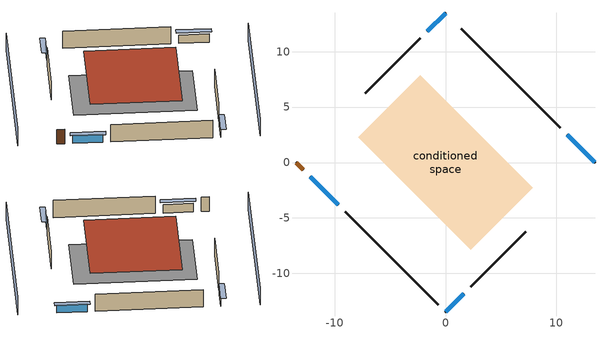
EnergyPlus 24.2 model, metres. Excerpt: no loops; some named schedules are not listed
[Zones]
conditioned space
 floor foundation (Slab1 construction): -7.88,2.26 -2.26,7.88 7.88,-2.26 2.26,-7.88 z0
 wall outside (AdiabaticWallConstruction 1): -13.49,0 -12.84,-0.65 z0:2.03
 wall outside (AdiabaticWallConstruction): 13.49,0 11,2.49 / -12.19,-1.3 -9.69,-3.8 z0:1.19; 0,-13.49 1.64,-11.85 / 0,13.49 -1.64,11.85 z0:1.01
 wall outside (Wall1 construction): 10.34,3.15 1.42,12.07 z0:2.44
 wall outside (Wall2 construction): 2.3,-11.19 7.25,-6.24 z0:2.44
 wall outside (Wall3 construction): -9.04,-4.45 -0.66,-12.83 z0:2.44
 wall outside (Wall4 construction): -2.3,11.19 -7.25,6.24 z0:2.44
 window (WindowConstruction): 13.49,0 11,2.49 z0:1.19
 window (WindowConstruction 1): 0,-13.49 1.64,-11.85 z0:1.01
 window (WindowConstruction 2): -12.18,-1.3 -9.69,-3.8 z0:1.19
 window (WindowConstruction 3): 0,13.49 -1.64,11.85 z0:1.01
 door (Door): -13.49,0 -12.84,-0.65 z0:2.03
 roof outside (Roof1 construction): 0,7.55 -7.55,0 0,-7.55 7.55,0 z2.44
shading: 3.23,-16.72 16.72,-3.23 / -3.23,16.72 -16.72,3.23 z0:2.44; 10.78,2.71 13.7,-0.22 14.13,0.22 11.21,3.14 z1.49; 1.85,-11.63 -0.22,-13.7 0.22,-14.13 2.29,-12.06 z1.31; -9.48,-4.01 -12.4,-1.09 -12.83,-1.52 -9.91,-4.44 z1.49; -1.85,11.63 0.22,13.7 -0.22,14.13 -2.29,12.06 z1.31
[Building]
Building 1: Terrain=Suburbs
[Site:Location]
Portland Intl Arpt_OR: Latitude {deg}=45.59; Longitude {deg}=-122.6; Time Zone {hr}=-8; Elevation {m}=33; Keep Site Location Information=Yes
[Site:GroundTemperature:Shallow]
10.2558, 8.96328, 8.85977, 9.47314, 11.9355, 14.3863, 16.5111, 17.8571, 17.9714, 16.8767, 14.8061, 12.4304
[Site:WaterMainsTemperature]
Calculation Method=Schedule; Temperature Schedule=mains temperature schedule
[Material] Roughness=Rough; Thermal Absorptance=0.9
Name | Thickness {m} | Conductivity {W/m-K} | Density {kg/m3} | Specific Heat {J/kg-K} | Solar Absorptance | Visible Absorptance
asphalt or fiberglass shingles | 0.00635 | 0.162714 | 1121.4 | 1465.45 | 0.85 | 0.85
concrete 4.0 in. | 0.1016 | 1.803125 | 2242.8 | 837.4 | 0.7 | 0.7
door material | 0.04445 | 0.0612267 | 512.64 | 1214.23 | 0.7 | 0.7
floor covering | 0.0127 | 0.0450781 | 54.468 | 1339.84 | 0.9 | 0.9
furniture material conditioned space 1 | 0.1524 | 0.115458 | 640.8 | 1214.23 | 0.6 | 0.6
gypsum board | 0.0127 | 0.160291 | 801 | 837.4 | 0.6 | 0.6
osb sheathing 0.5 in. | 0.0127 | 0.115458 | 512.64 | 1214.23 | 0.7 | 0.7
osb sheathing 0.75 in. | 0.01905 | 0.115458 | 512.64 | 1214.23 | 0.7 | 0.7
roof rigid ins | 0.103632 | 0.029427 | 32.04 | 1214.23 | 0.7 | 0.7
roof stud and cavity | 0.2032 | 0.0828465 | 78.34581 | 1123.46 | 0.7 | 0.7
wall rigid ins | 0.512978 | 0.029427 | 32.04 | 1214.23 | 0.7 | 0.7
wall stud and cavity | 0.1397 | 0.550994 | 139.0536 | 1170.24 | 0.7 | 0.7
wall stud and cavity 1 | 0.0889 | 0.380278 | 52.3479 | 1209.89 | 0.7 | 0.7
wall stud and cavity 2 | 0.0889 | 0.391764 | 83.0341 | 1211.67 | 0.7 | 0.7
wood siding | 0.0254 | 0.102417 | 544.68 | 1172.36 | 0.85 | 0.85
wood siding 1; wood siding 2 | 0.0254 | 0.102417 | 544.68 | 1172.36 | 0.7 | 0.7
[WindowMaterial:SimpleGlazingSystem]
WindowMaterial: U-Factor {W/m2-K}=4.31528; Solar Heat Gain Coefficient=0.67
[Construction]
AdiabaticWallConstruction: wood siding 1, wall rigid ins, wall stud and cavity 1, gypsum board
AdiabaticWallConstruction 1: wood siding 2, wall rigid ins, wall stud and cavity 1, gypsum board
Door: door material
furniture construction conditioned space 1: furniture material conditioned space 1
PartitionWallConstruction: gypsum board, wall stud and cavity 2, gypsum board
Roof1 construction: asphalt or fiberglass shingles, roof rigid ins, osb sheathing 0.75 in., roof stud and cavity, gypsum board
Slab1 construction: concrete 4.0 in., floor covering
Wall1 construction; Wall2 construction; Wall3 construction; Wall4 construction: wood siding, osb sheathing 0.5 in., wall stud and cavity, gypsum board
WindowConstruction; WindowConstruction 1; WindowConstruction 2; WindowConstruction 3: WindowMaterial
[Zone]
conditioned space: Multiplier=1; Volume {m3}=278.185; Part of Total Floor Area=Yes
[Space]
conditioned space 1: Zone=conditioned space; Volume {m3}=278.185
[SurfaceProperty:ExposedFoundationPerimeter]
Slab1: Exposed Perimeter Calculation Method=TotalExposedPerimeter; Total Exposed Perimeter {m}=44.59224
[SurfaceProperty:IncidentSolarMultiplier] Incident Solar Multiplier=1; Incident Solar Multiplier Schedule=trans schedule winter=0.85 summer=0.7
Window1; Window2; Window3; Window4
[InternalMass] Zone or ZoneList=conditioned space; Space or SpaceList=conditioned space 1
Name | Construction | Surface Area {m2}
furniture mass conditioned space 1 | furniture construction conditioned space 1 | 45.63397
partition wall mass | PartitionWallConstruction | 114.085
[Lights]
interior lighting: Zone or ZoneList or Space or SpaceList=conditioned space 1; Schedule=lighting_interior; Design Level Calculation Method=LightingLevel; Lighting Level {W}=185.245; Return Air Fraction=0; Fraction Radiant=0.6; Fraction Visible=0.2; Fraction Replaceable=1
[People]
occupants: Zone or ZoneList or Space or SpaceList=conditioned space 1; Number of People Schedule=occupants; Number of People Calculation Method=People; Number of People=9; Fraction Radiant=0.314171; Sensible Heat Fraction=0.56303; Activity Level Schedule=occupants activity schedule; Carbon Dioxide Generation Rate {m3/s-W}=0; Enable ASHRAE 55 Comfort Warnings=No; Mean Radiant Temperature Calculation Type=EnclosureAveraged
[ElectricEquipment] Zone or ZoneList or Space or SpaceList=conditioned space 1; Design Level Calculation Method=EquipmentLevel
Name | Schedule | Design Level {W} | Fraction Latent | Fraction Radiant | Fraction Lost
ceiling fan | ceiling_fan | 18.3033 | 0 | 0.558 | 0
clothes dryer | clothes_dryer | 1590.06 | 0.015 | 0.081 | 0.85
clothes washer | clothes_washer | 243.344 | 0.03 | 0.162 | 0.7
cooking range | cooking_range | 63.4984 | 0.16 | 0.384 | 0.2
dishwasher | dishwasher | 234.337 | 0.3 | 0.18 | 0.4
fridge | fridge schedule | 78.8413 | 0 | 0.6 | 0
fridge 1 | fridge schedule 1 | 80.4475 | 0 | 0.6 | 0
mech vent bath fan 0 | mech vent bath fan 0 schedule | 30 | 0 | 0 | 1
mech vent house fan | mech vent house fan schedule | 0 | 0 | 0 | 1
mech vent house fan cfis | mech vent house fan cfis schedule | 0 | 0 | 0 | 0
mech vent range fan 0 | mech vent range fan 0 schedule | 30 | 0 | 0 | 1
misc plug loads | plug_loads_other | 293.901 | 0.021 | 0.558 | 0.049
misc tv | plug_loads_tv | 402.189 | 0 | 0.6 | 0
whole house fan | Always On Discrete | 0 | 0 | 0 | 1
[OtherEquipment] Zone or ZoneList or Space or SpaceList=conditioned space 1; Design Level Calculation Method=EquipmentLevel
Name | Fuel Type | Schedule | Design Level {W} | Fraction Latent | Fraction Radiant | Fraction Lost
clothes dryer 1 | Electricity | clothes_dryer | 0 | 0.015 | 0.081 | 0.85
cooking range 1 | NaturalGas | cooking_range | 1860.95 | 0.16 | 0.384 | 0.2
general water use latent | None | general water use schedule | 173.399 | 1 | 0 | 0
general water use sensible | None | general water use schedule | -170.892 | 0 | 0.6 | 0
mech vent house fan latent load; water heater lat | None | Always On Discrete | 0 | 1 | 0 | 0
mech vent house fan sensible load; water heater sens | None | Always On Discrete | 0 | 0 | 0 | 0
water heater energy adjustment1 | Electricity | Always On Discrete | 0.01 | 0 | 0 | 1
[ZoneInfiltration:DesignFlowRate] Zone or ZoneList or Space or SpaceList=conditioned space 1; Schedule=Always On Discrete; Design Flow Rate Calculation Method=Flow/Zone; Design Flow Rate {m3/s}=0
infil flow; natural vent flow; whole house fan flow
[AvailabilityManager:Scheduled]
central ac and furnace airloop Availability Manager: Schedule=Always On Discrete
[WaterUse:Equipment]
dishwasher: Peak Flow Rate {m3/s}=3.49286e-06; Flow Rate Fraction Schedule=hot_water_dishwasher
[Foundation:Kiva]
Foundation Kiva 1: Initial Indoor Air Temperature {C}=18.3333; Wall Height Above Grade {m}=0.1016; Wall Depth Below Slab {m}=0.2032
[Foundation:Kiva:Settings]
Soil Conductivity {W/m-K}=1.3848; Soil Density {kg/m3}=1842.3; Soil Specific Heat {J/kg-K}=418.7; Ground Solar Absorptivity=0.9; Ground Thermal Absorptivity=0.9; Ground Surface Roughness {m}=0.03; Far-Field Width {m}=40; Deep-Ground Boundary Condition=ZeroFlux; Deep-Ground Depth {m}=40; Minimum Cell Dimension {m}=0.2; Maximum Cell Growth Coefficient=3; Simulation Timestep=Timestep
[Exterior:Lights]
exterior lighting: Schedule=exterior lighting schedule; Design Level {W}=6.19068
[EnergyManagementSystem:GlobalVariable]
central_ac_and_furnace_airloop_Fan_RTF
infil_program_Qfan
infil_program_Qinf
natural_vent_program_Qnv
natural_vent_program_Qwhf
[EnergyManagementSystem:Sensor]
Name | Output:Variable or Output:Meter Index Key | Output:Variable or Output:Meter
airflow_gain | infil flow | Infiltration Sensible Heat Gain Energy
airflow_gain_1 | natural vent flow | Infiltration Sensible Heat Gain Energy
airflow_gain_2 | whole house fan flow | Infiltration Sensible Heat Gain Energy
airflow_loss | infil flow | Infiltration Sensible Heat Loss Energy
airflow_loss_1 | natural vent flow | Infiltration Sensible Heat Loss Energy
airflow_loss_2 | whole house fan flow | Infiltration Sensible Heat Loss Energy
clg_load_cond |  | Cooling:EnergyTransfer:Zone:CONDITIONED SPACE
clg_sp_s; clg_sp_s_1 | cooling setpoint | Schedule Value
clothes_dryer_exhaust_0_sch_s | clothes_dryer | Schedule Value
cool_season | cooling season schedule | Schedule Value
htg_load_cond |  | Heating:EnergyTransfer:Zone:CONDITIONED SPACE
htg_sp_s; htg_sp_s_1 | heating setpoint | Schedule Value
ig_ee_conv | ceiling fan | Electric Equipment Convective Heating Energy
ig_ee_conv_1 | clothes dryer | Electric Equipment Convective Heating Energy
ig_ee_conv_3 | cooking range | Electric Equipment Convective Heating Energy
ig_ee_conv_4 | dishwasher | Electric Equipment Convective Heating Energy
ig_ee_conv_5 | fridge | Electric Equipment Convective Heating Energy
ig_ee_conv_6 | fridge 1 | Electric Equipment Convective Heating Energy
ig_ee_conv_7 | misc plug loads | Electric Equipment Convective Heating Energy
ig_ee_conv_8 | misc tv | Electric Equipment Convective Heating Energy
ig_ee_conv_9 | whole house fan | Electric Equipment Convective Heating Energy
ig_ee_rad | ceiling fan | Electric Equipment Radiant Heating Energy
ig_ee_rad_1 | clothes dryer | Electric Equipment Radiant Heating Energy
ig_ee_rad_3 | cooking range | Electric Equipment Radiant Heating Energy
ig_ee_rad_4 | dishwasher | Electric Equipment Radiant Heating Energy
ig_ee_rad_5 | fridge | Electric Equipment Radiant Heating Energy
ig_ee_rad_6 | fridge 1 | Electric Equipment Radiant Heating Energy
ig_ee_rad_7 | misc plug loads | Electric Equipment Radiant Heating Energy
ig_ee_rad_8 | misc tv | Electric Equipment Radiant Heating Energy
ig_ee_rad_9 | whole house fan | Electric Equipment Radiant Heating Energy
ig_lgt_conv | interior lighting | Lights Convective Heating Energy
ig_lgt_rad | interior lighting | Lights Radiant Heating Energy
ig_lgt_vis | interior lighting | Lights Visible Radiation Heating Energy
ig_oe_conv | clothes dryer 1 | Other Equipment Convective Heating Energy
ig_oe_conv_1 | cooking range 1 | Other Equipment Convective Heating Energy
ig_oe_conv_2 | general water use latent | Other Equipment Convective Heating Energy
ig_oe_conv_3 | general water use sensible | Other Equipment Convective Heating Energy
ig_oe_conv_4 | water heater energy adjustment1 | Other Equipment Convective Heating Energy
ig_oe_conv_5 | water heater lat | Other Equipment Convective Heating Energy
ig_oe_conv_6 | water heater sens | Other Equipment Convective Heating Energy
ig_oe_rad | clothes dryer 1 | Other Equipment Radiant Heating Energy
ig_oe_rad_1 | cooking range 1 | Other Equipment Radiant Heating Energy
ig_oe_rad_2 | general water use latent | Other Equipment Radiant Heating Energy
ig_oe_rad_3 | general water use sensible | Other Equipment Radiant Heating Energy
ig_oe_rad_4 | water heater energy adjustment1 | Other Equipment Radiant Heating Energy
ig_oe_rad_5 | water heater lat | Other Equipment Radiant Heating Energy
ig_oe_rad_6 | water heater sens | Other Equipment Radiant Heating Energy
ig_ppl_conv | occupants | People Convective Heating Energy
ig_ppl_rad | occupants | People Radiant Heating Energy
im_conv | furniture mass conditioned space 1 | Surface Inside Face Convection Heat Gain Energy
im_conv_1 | partition wall mass | Surface Inside Face Convection Heat Gain Energy
im_ig | furniture mass conditioned space 1 | Surface Inside Face Internal Gains Radiation Heat Gain Energy
im_ig_1 | partition wall mass | Surface Inside Face Internal Gains Radiation Heat Gain Energy
im_lgt | furniture mass conditioned space 1 | Surface Inside Face Lights Radiation Heat Gain Energy
im_lgt_1 | partition wall mass | Surface Inside Face Lights Radiation Heat Gain Energy
im_sol | furniture mass conditioned space 1 | Surface Inside Face Solar Radiation Heat Gain Energy
im_sol_1 | partition wall mass | Surface Inside Face Solar Radiation Heat Gain Energy
im_surf | furniture mass conditioned space 1 | Surface Inside Face Net Surface Thermal Radiation Heat Gain Energy
im_surf_1 | partition wall mass | Surface Inside Face Net Surface Thermal Radiation Heat Gain Energy
mech_vent_bath_fan_0_sch_s | mech vent bath fan 0 schedule | Schedule Value
mech_vent_range_fan_0_sch_s | mech vent range fan 0 schedule | Schedule Value
mv_conv | mech vent bath fan 0 | Electric Equipment Convective Heating Energy
mv_conv_1 | mech vent house fan | Electric Equipment Convective Heating Energy
mv_conv_2 | mech vent house fan cfis | Electric Equipment Convective Heating Energy
mv_conv_3 | mech vent range fan 0 | Electric Equipment Convective Heating Energy
mv_conv_4 | mech vent house fan latent load | Other Equipment Convective Heating Energy
mv_conv_5 | mech vent house fan sensible load | Other Equipment Convective Heating Energy
mv_rad | mech vent bath fan 0 | Electric Equipment Radiant Heating Energy
mv_rad_1 | mech vent house fan | Electric Equipment Radiant Heating Energy
mv_rad_2 | mech vent house fan cfis | Electric Equipment Radiant Heating Energy
mv_rad_3 | mech vent range fan 0 | Electric Equipment Radiant Heating Energy
mv_rad_4 | mech vent house fan latent load | Other Equipment Radiant Heating Energy
mv_rad_5 | mech vent house fan sensible load | Other Equipment Radiant Heating Energy
natural_vent_s | natural vent schedule | Schedule Value
out_pb_s |  | Site Outdoor Air Barometric Pressure
out_wt_s |  | Site Outdoor Air Humidity Ratio
site_vw_s |  | Site Wind Speed
ss_back_out | Window1 | Surface Window Shortwave from Zone Back Out Window Heat Transfer Rate
ss_back_out_1 | Window2 | Surface Window Shortwave from Zone Back Out Window Heat Transfer Rate
ss_back_out_2 | Window3 | Surface Window Shortwave from Zone Back Out Window Heat Transfer Rate
ss_back_out_3 | Window4 | Surface Window Shortwave from Zone Back Out Window Heat Transfer Rate
ss_conv | Door1 | Surface Inside Face Convection Heat Gain Energy
ss_conv_1 | Window1 | Surface Inside Face Convection Heat Gain Energy
ss_conv_2 | Window2 | Surface Inside Face Convection Heat Gain Energy
ss_conv_3 | Window3 | Surface Inside Face Convection Heat Gain Energy
ss_conv_4 | Window4 | Surface Inside Face Convection Heat Gain Energy
ss_ig | Door1 | Surface Inside Face Internal Gains Radiation Heat Gain Energy
ss_ig_1 | Window1 | Surface Inside Face Internal Gains Radiation Heat Gain Energy
ss_ig_2 | Window2 | Surface Inside Face Internal Gains Radiation Heat Gain Energy
ss_ig_3 | Window3 | Surface Inside Face Internal Gains Radiation Heat Gain Energy
ss_ig_4 | Window4 | Surface Inside Face Internal Gains Radiation Heat Gain Energy
ss_lgt | Door1 | Surface Inside Face Lights Radiation Heat Gain Energy
ss_sol | Door1 | Surface Inside Face Solar Radiation Heat Gain Energy
ss_surf | Door1 | Surface Inside Face Net Surface Thermal Radiation Heat Gain Energy
ss_surf_1 | Window1 | Surface Inside Face Net Surface Thermal Radiation Heat Gain Energy
ss_surf_2 | Window2 | Surface Inside Face Net Surface Thermal Radiation Heat Gain Energy
ss_surf_3 | Window3 | Surface Inside Face Net Surface Thermal Radiation Heat Gain Energy
ss_surf_4 | Window4 | Surface Inside Face Net Surface Thermal Radiation Heat Gain Energy
ss_trans_in | Window1 | Surface Window Transmitted Solar Radiation Rate
ss_trans_in_1 | Window2 | Surface Window Transmitted Solar Radiation Rate
ss_trans_in_2 | Window3 | Surface Window Transmitted Solar Radiation Rate
ss_trans_in_3 | Window4 | Surface Window Transmitted Solar Radiation Rate
ss_trans_out | Window1 | Surface Inside Face Initial Transmitted Diffuse Transmitted Out Window Solar Radiation Rate
ss_trans_out_1 | Window2 | Surface Inside Face Initial Transmitted Diffuse Transmitted Out Window Solar Radiation Rate
ss_trans_out_2 | Window3 | Surface Inside Face Initial Transmitted Diffuse Transmitted Out Window Solar Radiation Rate
ss_trans_out_3 | Window4 | Surface Inside Face Initial Transmitted Diffuse Transmitted Out Window Solar Radiation Rate
s_conv | Roof1 | Surface Inside Face Convection Heat Gain Energy
s_conv_1 | Slab1 | Surface Inside Face Convection Heat Gain Energy
s_conv_2 | Wall1 | Surface Inside Face Convection Heat Gain Energy
s_conv_3 | Wall2 | Surface Inside Face Convection Heat Gain Energy
s_conv_4 | Wall3 | Surface Inside Face Convection Heat Gain Energy
s_conv_5 | Wall4 | Surface Inside Face Convection Heat Gain Energy
s_ig | Roof1 | Surface Inside Face Internal Gains Radiation Heat Gain Energy
s_ig_1 | Slab1 | Surface Inside Face Internal Gains Radiation Heat Gain Energy
s_ig_2 | Wall1 | Surface Inside Face Internal Gains Radiation Heat Gain Energy
s_ig_3 | Wall2 | Surface Inside Face Internal Gains Radiation Heat Gain Energy
s_ig_4 | Wall3 | Surface Inside Face Internal Gains Radiation Heat Gain Energy
s_ig_5 | Wall4 | Surface Inside Face Internal Gains Radiation Heat Gain Energy
s_lgt | Roof1 | Surface Inside Face Lights Radiation Heat Gain Energy
s_lgt_1 | Slab1 | Surface Inside Face Lights Radiation Heat Gain Energy
s_lgt_2 | Wall1 | Surface Inside Face Lights Radiation Heat Gain Energy
s_lgt_3 | Wall2 | Surface Inside Face Lights Radiation Heat Gain Energy
s_lgt_4 | Wall3 | Surface Inside Face Lights Radiation Heat Gain Energy
s_lgt_5 | Wall4 | Surface Inside Face Lights Radiation Heat Gain Energy
s_sol | Roof1 | Surface Inside Face Solar Radiation Heat Gain Energy
s_sol_1 | Slab1 | Surface Inside Face Solar Radiation Heat Gain Energy
s_sol_2 | Wall1 | Surface Inside Face Solar Radiation Heat Gain Energy
s_sol_3 | Wall2 | Surface Inside Face Solar Radiation Heat Gain Energy
s_sol_4 | Wall3 | Surface Inside Face Solar Radiation Heat Gain Energy
s_sol_5 | Wall4 | Surface Inside Face Solar Radiation Heat Gain Energy
s_surf | Roof1 | Surface Inside Face Net Surface Thermal Radiation Heat Gain Energy
s_surf_1 | Slab1 | Surface Inside Face Net Surface Thermal Radiation Heat Gain Energy
s_surf_2 | Wall1 | Surface Inside Face Net Surface Thermal Radiation Heat Gain Energy
s_surf_3 | Wall2 | Surface Inside Face Net Surface Thermal Radiation Heat Gain Energy
s_surf_4 | Wall3 | Surface Inside Face Net Surface Thermal Radiation Heat Gain Energy
s_surf_5 | Wall4 | Surface Inside Face Net Surface Thermal Radiation Heat Gain Energy
water_heater_T_set | water heater setpoint | Schedule Value
[EnergyManagementSystem:Actuator]
Name | Actuated Component Unique | Actuated Component Type | Actuated Component Control Type
fridge_schedule_1_act | fridge schedule 1 | Schedule:Constant | Schedule Value
fridge_schedule_act | fridge schedule | Schedule:Constant | Schedule Value
infil_flow_act | infil flow | Zone Infiltration | Air Exchange Flow Rate
mech_vent_house_fan_cfis_act | mech vent house fan cfis | ElectricEquipment | Electricity Rate
mech_vent_house_fan_latent_load_act | mech vent house fan latent load | OtherEquipment | Power Level
mech_vent_house_fan_sensible_load_act | mech vent house fan sensible load | OtherEquipment | Power Level
natural_vent_flow_act | natural vent flow | Zone Infiltration | Air Exchange Flow Rate
water_heater_HPWHSchedOverride | water heater setpoint | Schedule:Constant | Schedule Value
water_heater_hpwh_ec_adj_act | water heater energy adjustment1 | OtherEquipment | Power Level
water_heater_lat_act | water heater lat | OtherEquipment | Power Level
water_heater_LESchedOverride | water heater BottomElementSetpoint | Schedule:Constant | Schedule Value
water_heater_sens_act | water heater sens | OtherEquipment | Power Level
water_heater_UESchedOverride | water heater TopElementSetpoint | Schedule:Constant | Schedule Value
whole_house_fan_act | whole house fan | ElectricEquipment | Electricity Rate
whole_house_fan_flow_act | whole house fan flow | Zone Infiltration | Air Exchange Flow Rate
[EnergyManagementSystem:Program]
central_ac_and_furnace_supply_fan_disaggregate_program: Set central_ac_and_furnace_supply_fan_clg = 0; If central_ac_and_furnace_clg_coil_s > 0; Set central_ac_and_furnace_supply_fan_clg = central_ac_and_furnace_supply_fan_s; EndIf
central_ac_and_furnace_supply_fan_disaggregate_program_1: Set central_ac_and_furnace_supply_fan_primary_htg = 0; If central_ac_and_furnace_htg_coil_s > 0; Set central_ac_and_furnace_supply_fan_primary_htg = central_ac_and_furnace_supply_fan_s_1; EndIf
